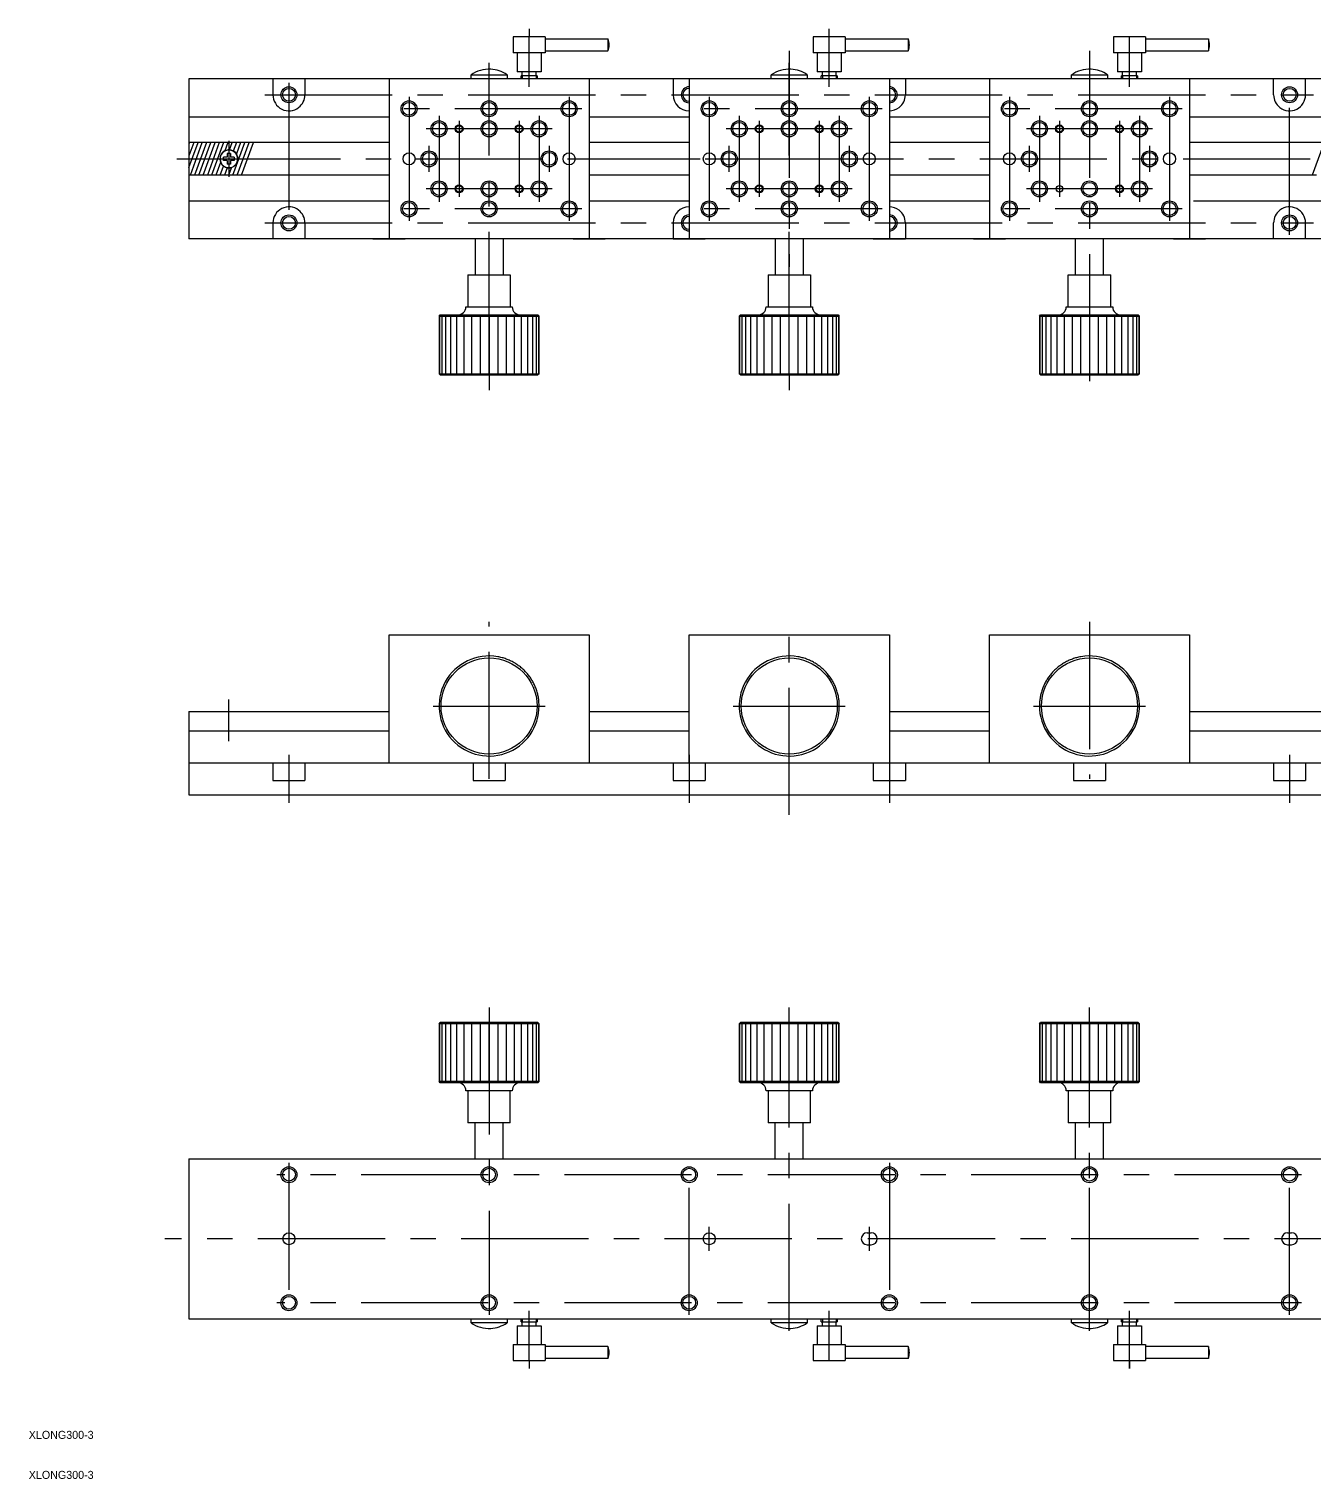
# Model space of a CAD drawing. Extents: x 10 to 512, y 10 to 372.
# Drawn here: x 10.1 to 331.3, y 10 to 372.3 of the extents above; entities that cross this region are included whole.
import ezdxf

# ---------------------------------------------------------------- set-up
doc = ezdxf.new("R2010")
doc.units = 0
doc.linetypes.add('CENTER', pattern=[50.8, 31.75, -6.35, 6.35, -6.35])
doc.layers.get('0').update_dxf_attribs({"linetype": 'CONTINUOUS'})
doc.layers.add('CENTER', color=1, linetype='CENTER')

msp = doc.modelspace()

# ---------------------------------------------------------------- linework, layer by layer
at = {"color": 7, "linetype": 'CONTINUOUS'}
for p, q in [((135, 370.29), (131, 370.29)), ((131, 370.29), (131, 366.29)), ((139, 370.29), (135, 370.29)), ((139, 370.29), (139, 366.29)), ((139, 369.79), (139, 366.79)), ((139, 369.79), (154.71, 369.79)), ((154.71, 369.79), (154.71, 366.79)), ((206, 370.29), (206, 366.29)), ((210, 370.29), (206, 370.29)), ((214, 370.29), (210, 370.29)), ((214, 370.29), (214, 366.29)), ((214, 369.79), (229.71, 369.79)), ((214, 369.79), (214, 366.79)), ((229.71, 369.79), (229.71, 366.79)), ((281, 370.29), (281, 366.29)), ((285, 370.29), (281, 370.29)), ((289, 370.29), (285, 370.29)), ((289, 370.29), (289, 366.29)), ((289, 369.79), (304.71, 369.79)), ((289, 369.79), (289, 366.79)), ((304.71, 369.79), (304.71, 366.79)), ((132, 366.29), (131, 366.29)), ((132, 366.29), (131.54, 366.29)), ((138, 366.29), (132, 366.29)), ((132, 366.29), (132, 361.59)), ((138, 366.29), (138, 361.59)), ((138.46, 366.29), (138, 366.29)), ((139, 366.29), (138.46, 366.29)), ((139, 369.54), (139, 367.04)), ((139, 367.04), (139, 366.29)), ((139, 366.79), (154.71, 366.79)), ((207, 366.29), (206, 366.29)), ((207, 366.29), (206.54, 366.29)), ((207, 366.29), (207, 361.59)), ((213, 366.29), (207, 366.29)), ((213.46, 366.29), (213, 366.29)), ((213, 366.29), (213, 361.59)), ((214, 366.29), (213.46, 366.29)), ((214, 369.54), (214, 367.04)), ((214, 367.04), (214, 366.29)), ((214, 366.79), (229.71, 366.79)), ((282, 366.29), (281, 366.29)), ((282, 366.29), (281.54, 366.29)), ((282, 366.29), (282, 361.59)), ((288, 366.29), (282, 366.29)), ((288.46, 366.29), (288, 366.29)), ((288, 366.29), (288, 361.59)), ((289, 366.29), (288.46, 366.29)), ((289, 369.54), (289, 367.04)), ((289, 367.04), (289, 366.29)), ((289, 366.79), (304.71, 366.79)), ((50, 359.84), (50, 357.84)), ((50, 359.84), (50, 357.84)), ((100, 359.84), (50, 359.84)), ((71, 359.84), (71, 355.84)), ((71, 359.84), (71, 355.84)), ((79, 359.84), (79, 355.84)), ((150, 359.84), (100, 359.84)), ((100, 359.84), (100, 319.84)), ((120.5, 360.85), (129.5, 360.85)), ((120.5, 359.84), (120.5, 360.85)), ((129.5, 360.85), (129.5, 359.84)), ((133.28, 361.59), (132, 361.59)), ((133, 361.59), (132.5, 361.59)), ((133, 359.84), (133, 360.59)), ((133.28, 360.59), (133, 360.59)), ((133.28, 359.84), (133, 359.84)), ((135, 361.59), (133.28, 361.59)), ((133.28, 360.59), (133.28, 361.59)), ((136.73, 360.59), (133.28, 360.59)), ((136.73, 359.84), (133.28, 359.84)), ((136.73, 361.59), (135, 361.59)), ((136.73, 361.59), (135, 361.59)), ((137, 361.59), (136.73, 361.59)), ((137, 361.59), (136.73, 361.59)), ((136.73, 360.59), (136.73, 361.59)), ((137, 360.59), (136.73, 360.59)), ((137, 359.84), (136.73, 359.84)), ((137.5, 361.59), (137, 361.59)), ((137.5, 361.59), (137, 361.59)), ((138, 361.59), (137, 361.59)), ((137, 360.59), (137, 359.84)), ((150, 359.84), (150, 319.84)), ((350, 359.84), (150, 359.84)), ((171, 359.84), (171, 355.84)), ((179, 359.84), (171, 359.84)), ((175, 359.84), (175, 351.84)), ((225, 359.84), (175, 359.84)), ((195.5, 359.84), (195.5, 360.85)), ((195.5, 360.85), (204.5, 360.85)), ((204.5, 360.85), (204.5, 359.84)), ((208.28, 361.59), (207, 361.59)), ((208, 361.59), (207.5, 361.59)), ((208.28, 360.59), (208, 360.59)), ((208, 359.84), (208, 360.59)), ((208.28, 359.84), (208, 359.84)), ((208.28, 360.59), (208.28, 361.59)), ((210, 361.59), (208.28, 361.59)), ((211.73, 360.59), (208.28, 360.59)), ((211.73, 359.84), (208.28, 359.84)), ((211.73, 361.59), (210, 361.59)), ((211.73, 361.59), (210, 361.59)), ((211.73, 360.59), (211.73, 361.59)), ((212, 361.59), (211.73, 361.59)), ((212, 361.59), (211.73, 361.59)), ((212, 360.59), (211.73, 360.59)), ((212, 359.84), (211.73, 359.84)), ((213, 361.59), (212, 361.59)), ((212.5, 361.59), (212, 361.59)), ((212.5, 361.59), (212, 361.59)), ((212, 360.59), (212, 359.84)), ((225, 359.84), (225, 357.84)), ((229, 359.84), (229, 355.84)), ((250, 359.84), (250, 319.84)), ((300, 359.84), (250, 359.84)), ((270.5, 359.84), (270.5, 360.85)), ((270.5, 360.85), (279.5, 360.85)), ((279.5, 360.85), (279.5, 359.84)), ((283.28, 361.59), (282, 361.59)), ((283, 361.59), (282.5, 361.59)), ((283.28, 360.59), (283, 360.59)), ((283, 359.84), (283, 360.59)), ((283.28, 359.84), (283, 359.84)), ((283.28, 360.59), (283.28, 361.59)), ((285, 361.59), (283.28, 361.59)), ((286.73, 360.59), (283.28, 360.59)), ((286.73, 359.84), (283.28, 359.84)), ((286.73, 361.59), (285, 361.59)), ((286.73, 361.59), (285, 361.59)), ((286.73, 360.59), (286.73, 361.59)), ((287, 361.59), (286.73, 361.59)), ((287, 361.59), (286.73, 361.59)), ((287, 360.59), (286.73, 360.59)), ((287, 359.84), (286.73, 359.84)), ((288, 361.59), (287, 361.59)), ((287.5, 361.59), (287, 361.59)), ((287.5, 361.59), (287, 361.59)), ((287, 360.59), (287, 359.84)), ((300, 359.84), (300, 319.84)), ((321, 355.84), (321, 359.84)), ((329, 355.84), (329, 359.84)), ((329, 355.84), (329, 359.84)), ((50, 357.84), (50, 319.84)), ((225, 357.84), (225, 357.44)), ((225, 357.44), (225, 325.84)), ((50, 354.09), (50, 343.94)), ((175, 351.84), (175, 337.34)), ((50, 350.34), (100, 350.34)), ((150, 350.34), (175, 350.34)), ((225, 350.34), (250, 350.34)), ((300, 350.34), (350, 350.34)), ((57.61, 343.94), (50, 343.94)), ((50, 343.5), (50, 340.58)), ((50, 340.58), (50, 337.65)), ((58.67, 343.94), (57.61, 343.94)), ((59.74, 343.94), (58.67, 343.94)), ((59.6, 341.19), (59.6, 340.24)), ((60.4, 341.19), (59.6, 341.19)), ((60.8, 343.94), (59.74, 343.94)), ((60.4, 341.19), (60.4, 340.24)), ((61.86, 343.94), (60.8, 343.94)), ((62.93, 343.94), (61.86, 343.94)), ((63.99, 343.94), (62.93, 343.94)), ((65.06, 343.94), (63.99, 343.94)), ((66.12, 343.94), (65.06, 343.94)), ((100, 343.94), (66.12, 343.94)), ((100, 342.34), (100, 337.34)), ((175, 343.94), (150, 343.94)), ((175, 342.34), (175, 337.34)), ((250, 343.94), (225, 343.94)), ((250, 342.34), (250, 337.34)), ((350, 343.94), (300, 343.94)), ((50, 337.65), (50, 335.84)), ((59.6, 340.24), (58.65, 340.24)), ((58.65, 339.44), (58.65, 340.24)), ((59.6, 339.44), (58.65, 339.44)), ((59.6, 339.44), (59.6, 338.49)), ((60.4, 338.49), (59.6, 338.49)), ((61.35, 340.24), (60.4, 340.24)), ((60.4, 339.44), (60.4, 338.49)), ((61.35, 339.44), (60.4, 339.44)), ((61.35, 340.24), (61.35, 339.44)), ((100, 337.34), (100, 325.59)), ((150, 339.84), (150, 337.34)), ((175, 337.34), (175, 327.84)), ((175, 337.34), (175, 327.84)), ((225, 339.84), (225, 337.34)), ((250, 337.34), (250, 325.59)), ((300, 339.84), (300, 337.34)), ((50, 335.84), (50, 329.34)), ((50.37, 335.74), (50, 335.74)), ((51.43, 335.74), (50.37, 335.74)), ((52.49, 335.74), (51.43, 335.74)), ((53.56, 335.74), (52.49, 335.74)), ((54.62, 335.74), (53.56, 335.74)), ((55.69, 335.74), (54.62, 335.74)), ((56.75, 335.74), (55.69, 335.74)), ((57.82, 335.74), (56.75, 335.74)), ((58.88, 335.74), (57.82, 335.74)), ((59.94, 335.74), (58.88, 335.74)), ((61.01, 335.74), (59.94, 335.74)), ((62.07, 335.74), (61.01, 335.74)), ((63.14, 335.74), (62.07, 335.74)), ((100, 335.74), (63.14, 335.74)), ((175, 335.74), (150, 335.74)), ((250, 335.74), (225, 335.74)), ((330.62, 335.74), (300, 335.74)), ((331.69, 335.74), (330.62, 335.74)), ((150, 329.71), (150, 325.59)), ((225, 329.71), (225, 325.59)), ((300, 329.71), (300, 325.59)), ((50, 329.34), (100, 329.34)), ((150, 329.34), (175, 329.34)), ((175, 327.84), (175, 325.59)), ((175, 327.84), (175, 325.84)), ((225, 329.34), (250, 329.34)), ((300.95, 329.34), (350, 329.34)), ((71, 323.84), (71, 319.84)), ((79, 323.84), (79, 319.84)), ((171, 323.84), (171, 319.84)), ((175, 325.84), (175, 325.59)), ((175, 325.59), (175, 325.44)), ((175, 325.44), (175, 322.24)), ((225, 325.84), (225, 325.44)), ((225, 325.44), (225, 322.24)), ((229, 323.84), (229, 319.84)), ((321, 319.84), (321, 323.84)), ((329, 319.84), (329, 323.84)), ((100, 319.84), (50, 319.84)), ((150, 319.84), (50, 319.84)), ((96, 319.84), (104, 319.84)), ((121.5, 319.84), (100, 319.84)), ((128.5, 319.84), (121.5, 319.84)), ((121.5, 319.84), (121.5, 310.84)), ((150, 319.84), (128.5, 319.84)), ((128.5, 319.84), (128.5, 310.84)), ((146, 319.84), (154, 319.84)), ((350, 319.84), (150, 319.84)), ((171, 319.84), (179, 319.84)), ((175, 322.24), (175, 321.84)), ((175, 321.84), (175, 319.84)), ((196.5, 319.84), (175, 319.84)), ((196.5, 319.84), (196.5, 310.84)), ((203.5, 319.84), (196.5, 319.84)), ((203.5, 319.84), (203.5, 310.84)), ((225, 319.84), (203.5, 319.84)), ((221, 319.84), (229, 319.84)), ((225, 322.24), (225, 321.84)), ((225, 321.84), (225, 319.84)), ((246, 319.84), (254, 319.84)), ((271.5, 319.84), (250, 319.84)), ((271.5, 310.84), (271.5, 319.84)), ((278.5, 319.84), (271.5, 319.84)), ((278.5, 310.84), (278.5, 319.84)), ((300, 319.84), (278.5, 319.84)), ((296, 319.84), (304, 319.84)), ((119.7, 310.84), (119.7, 302.84)), ((119.7, 310.84), (121.5, 310.84)), ((121.5, 310.84), (128.5, 310.84)), ((128.5, 310.84), (130.3, 310.84)), ((130.3, 310.84), (130.3, 302.84)), ((194.7, 310.84), (196.5, 310.84)), ((194.7, 310.84), (194.7, 302.84)), ((196.5, 310.84), (203.5, 310.84)), ((203.5, 310.84), (205.3, 310.84)), ((205.3, 310.84), (205.3, 302.84)), ((269.7, 302.84), (269.7, 310.84)), ((269.7, 310.84), (271.5, 310.84)), ((271.5, 310.84), (278.5, 310.84)), ((278.5, 310.84), (280.3, 310.84)), ((280.3, 302.84), (280.3, 310.84)), ((112.5, 300.54), (112.8, 300.84)), ((112.8, 300.84), (137.2, 300.84)), ((119.2, 302.84), (130.3, 302.84)), ((126.17, 300.84), (137.2, 300.84)), ((130.3, 302.84), (130.8, 302.84)), ((137.2, 300.84), (137.5, 300.54)), ((137.2, 300.84), (137.5, 300.54)), ((187.5, 300.54), (187.8, 300.84)), ((187.8, 300.84), (212.2, 300.84)), ((194.2, 302.84), (205.3, 302.84)), ((201.17, 300.84), (212.2, 300.84)), ((205.3, 302.84), (205.8, 302.84)), ((212.2, 300.84), (212.5, 300.54)), ((212.2, 300.84), (212.5, 300.54)), ((262.5, 300.54), (262.8, 300.84)), ((262.5, 300.54), (262.8, 300.84)), ((262.8, 300.84), (273.83, 300.84)), ((262.8, 300.84), (287.2, 300.84)), ((269.2, 302.84), (269.7, 302.84)), ((269.7, 302.84), (280.8, 302.84)), ((287.2, 300.84), (287.5, 300.54)), ((112.5, 300.54), (112.5, 286.14)), ((112.5, 300.54), (112.69, 300.54)), ((112.69, 300.54), (113.25, 300.54)), ((113.25, 300.54), (113.69, 300.54)), ((113.69, 300.54), (114.17, 300.54)), ((114.17, 300.54), (114.25, 300.54)), ((114.25, 300.54), (115.17, 300.54)), ((115.17, 300.54), (115.42, 300.54)), ((115.42, 300.54), (116.42, 300.54)), ((116.42, 300.54), (116.97, 300.54)), ((116.97, 300.54), (117.97, 300.54)), ((117.97, 300.54), (118.75, 300.54)), ((118.75, 300.54), (119.75, 300.54)), ((119.75, 300.54), (120.72, 300.54)), ((120.72, 300.54), (121.72, 300.54)), ((121.72, 300.54), (122.83, 300.54)), ((122.83, 300.54), (123.83, 300.54)), ((123.83, 300.54), (125, 300.54)), ((125, 300.54), (137.5, 300.54)), ((136.33, 300.54), (136.75, 300.54)), ((136.75, 300.54), (137.31, 300.54)), ((137.31, 300.54), (137.5, 300.54)), ((137.5, 286.14), (137.5, 300.54)), ((137.5, 286.14), (137.5, 300.54)), ((187.5, 300.54), (187.69, 300.54)), ((187.5, 300.54), (187.5, 286.14)), ((187.69, 300.54), (188.25, 300.54)), ((188.25, 300.54), (188.69, 300.54)), ((188.69, 300.54), (189.17, 300.54)), ((189.17, 300.54), (189.25, 300.54)), ((189.25, 300.54), (190.17, 300.54)), ((190.17, 300.54), (190.42, 300.54)), ((190.42, 300.54), (191.42, 300.54)), ((191.42, 300.54), (191.97, 300.54)), ((191.97, 300.54), (192.97, 300.54)), ((192.97, 300.54), (193.75, 300.54)), ((193.75, 300.54), (194.75, 300.54)), ((194.75, 300.54), (195.72, 300.54)), ((195.72, 300.54), (196.72, 300.54)), ((196.72, 300.54), (197.83, 300.54)), ((197.83, 300.54), (198.83, 300.54)), ((198.83, 300.54), (200, 300.54)), ((200, 300.54), (212.5, 300.54)), ((211.33, 300.54), (211.75, 300.54)), ((211.75, 300.54), (212.31, 300.54)), ((212.31, 300.54), (212.5, 300.54)), ((212.5, 286.14), (212.5, 300.54)), ((212.5, 286.14), (212.5, 300.54)), ((262.5, 300.54), (262.5, 286.14)), ((262.5, 300.54), (262.69, 300.54)), ((262.5, 300.54), (262.5, 286.14)), ((262.5, 300.54), (275, 300.54)), ((262.69, 300.54), (263.25, 300.54)), ((263.25, 300.54), (263.67, 300.54)), ((275, 300.54), (276.17, 300.54)), ((276.17, 300.54), (277.17, 300.54)), ((277.17, 300.54), (278.28, 300.54)), ((278.28, 300.54), (279.28, 300.54)), ((279.28, 300.54), (280.25, 300.54)), ((280.25, 300.54), (281.25, 300.54)), ((281.25, 300.54), (282.03, 300.54)), ((282.03, 300.54), (283.03, 300.54)), ((283.03, 300.54), (283.58, 300.54)), ((283.58, 300.54), (284.58, 300.54)), ((284.58, 300.54), (284.83, 300.54)), ((284.83, 300.54), (285.75, 300.54)), ((285.75, 300.54), (285.83, 300.54)), ((285.83, 300.54), (286.31, 300.54)), ((286.31, 300.54), (286.75, 300.54)), ((286.75, 300.54), (287.31, 300.54)), ((287.31, 300.54), (287.5, 300.54)), ((287.5, 286.14), (287.5, 300.54)), ((112.8, 285.84), (112.5, 286.14)), ((112.5, 286.14), (112.69, 286.14)), ((112.69, 286.14), (113.25, 286.14)), ((112.8, 285.84), (137.2, 285.84)), ((113.25, 286.14), (113.69, 286.14)), ((113.69, 286.14), (114.25, 286.14)), ((114.25, 286.14), (115.17, 286.14)), ((115.17, 286.14), (115.42, 286.14)), ((115.42, 286.14), (116.42, 286.14)), ((116.42, 286.14), (116.97, 286.14)), ((116.97, 286.14), (117.97, 286.14)), ((117.97, 286.14), (118.75, 286.14)), ((118.75, 286.14), (119.75, 286.14)), ((119.75, 286.14), (120.72, 286.14)), ((120.72, 286.14), (121.72, 286.14)), ((121.72, 286.14), (122.83, 286.14)), ((122.83, 286.14), (123.83, 286.14)), ((123.83, 286.14), (125, 286.14)), ((125, 286.14), (137.5, 286.14)), ((126.17, 286.14), (137.5, 286.14)), ((137.07, 286.14), (137.31, 286.14)), ((137.5, 286.14), (137.2, 285.84)), ((137.5, 286.14), (137.2, 285.84)), ((137.31, 286.14), (137.5, 286.14)), ((187.5, 286.14), (187.69, 286.14)), ((187.8, 285.84), (187.5, 286.14)), ((187.69, 286.14), (188.25, 286.14)), ((187.8, 285.84), (212.2, 285.84)), ((188.25, 286.14), (188.69, 286.14)), ((188.69, 286.14), (189.25, 286.14)), ((189.25, 286.14), (190.17, 286.14)), ((190.17, 286.14), (190.42, 286.14)), ((190.42, 286.14), (191.42, 286.14)), ((191.42, 286.14), (191.97, 286.14)), ((191.97, 286.14), (192.97, 286.14)), ((192.97, 286.14), (193.75, 286.14)), ((193.75, 286.14), (194.75, 286.14)), ((194.75, 286.14), (195.72, 286.14)), ((195.72, 286.14), (196.72, 286.14)), ((196.72, 286.14), (197.83, 286.14)), ((197.83, 286.14), (198.83, 286.14)), ((198.83, 286.14), (200, 286.14)), ((200, 286.14), (212.5, 286.14)), ((201.17, 286.14), (212.5, 286.14)), ((212.07, 286.14), (212.31, 286.14)), ((212.5, 286.14), (212.2, 285.84)), ((212.5, 286.14), (212.2, 285.84)), ((212.31, 286.14), (212.5, 286.14)), ((262.8, 285.84), (262.5, 286.14)), ((262.5, 286.14), (262.69, 286.14)), ((262.5, 286.14), (275, 286.14)), ((262.8, 285.84), (262.5, 286.14)), ((262.5, 286.14), (273.83, 286.14)), ((262.69, 286.14), (262.93, 286.14)), ((262.8, 285.84), (287.2, 285.84)), ((275, 286.14), (276.17, 286.14)), ((276.17, 286.14), (277.17, 286.14)), ((277.17, 286.14), (278.28, 286.14)), ((278.28, 286.14), (279.28, 286.14)), ((279.28, 286.14), (280.25, 286.14)), ((280.25, 286.14), (281.25, 286.14)), ((281.25, 286.14), (282.03, 286.14)), ((282.03, 286.14), (283.03, 286.14)), ((283.03, 286.14), (283.58, 286.14)), ((283.58, 286.14), (284.58, 286.14)), ((284.58, 286.14), (284.83, 286.14)), ((284.83, 286.14), (285.75, 286.14)), ((285.75, 286.14), (286.31, 286.14)), ((286.31, 286.14), (286.75, 286.14)), ((286.75, 286.14), (287.31, 286.14)), ((287.5, 286.14), (287.2, 285.84)), ((287.31, 286.14), (287.5, 286.14)), ((100, 193.72), (100, 220.92)), ((100, 220.92), (150, 220.92)), ((150, 220.92), (150, 193.72)), ((175, 220.92), (225, 220.92)), ((175, 193.72), (175, 220.92)), ((225, 220.92), (225, 193.72)), ((250, 201.72), (250, 220.92)), ((250, 220.92), (300, 220.92)), ((300, 220.92), (300, 201.72)), ((50, 201.72), (100, 201.72)), ((50, 201.72), (50, 188.92)), ((150, 201.72), (175, 201.72)), ((225, 201.72), (250, 201.72)), ((250, 196.92), (250, 201.72)), ((300, 201.72), (300, 196.92)), ((300, 201.72), (350, 201.72)), ((50, 196.92), (100, 196.92)), ((150, 196.92), (175, 196.92)), ((225, 196.92), (250, 196.92)), ((250, 193.72), (250, 196.92)), ((300, 196.92), (300, 193.72)), ((300, 196.92), (350, 196.92)), ((100, 188.92), (100, 193.72)), ((150, 193.72), (150, 188.92)), ((175, 188.92), (175, 193.72)), ((225, 193.72), (225, 188.92)), ((250, 188.92), (250, 193.72)), ((300, 193.72), (300, 188.92)), ((50, 188.92), (50, 180.92)), ((50, 188.92), (350, 188.92)), ((71, 188.92), (71, 184.52)), ((79, 188.92), (79, 184.52)), ((100, 188.92), (150, 188.92)), ((121, 188.92), (121, 184.52)), ((129, 188.92), (129, 184.52)), ((171, 188.92), (171, 184.52)), ((175, 188.92), (225, 188.92)), ((179, 188.92), (179, 184.52)), ((221, 188.92), (221, 184.52)), ((229, 188.92), (229, 184.52)), ((250, 188.92), (300, 188.92)), ((271, 188.92), (271, 184.52)), ((279, 188.92), (279, 184.52)), ((321, 188.92), (321, 184.52)), ((329, 188.92), (329, 184.52)), ((71, 184.52), (79, 184.52)), ((121, 184.52), (129, 184.52)), ((171, 184.52), (179, 184.52)), ((221, 184.52), (229, 184.52)), ((271, 184.52), (279, 184.52)), ((321, 184.52), (329, 184.52)), ((50, 180.92), (350, 180.92)), ((112.5, 123.7), (112.8, 124)), ((112.69, 123.7), (112.5, 123.7)), ((112.5, 123.7), (112.5, 109.3)), ((113.25, 123.7), (112.69, 123.7)), ((137.2, 124), (112.8, 124)), ((113.69, 123.7), (113.25, 123.7)), ((114.25, 123.7), (113.69, 123.7)), ((115.17, 123.7), (114.25, 123.7)), ((115.42, 123.7), (115.17, 123.7)), ((116.42, 123.7), (115.42, 123.7)), ((116.97, 123.7), (116.42, 123.7)), ((117.97, 123.7), (116.97, 123.7)), ((118.75, 123.7), (117.97, 123.7)), ((119.75, 123.7), (118.75, 123.7)), ((120.72, 123.7), (119.75, 123.7)), ((121.72, 123.7), (120.72, 123.7)), ((122.83, 123.7), (121.72, 123.7)), ((123.83, 123.7), (122.83, 123.7)), ((125, 123.7), (123.83, 123.7)), ((137.5, 123.7), (125, 123.7)), ((137.5, 123.7), (126.17, 123.7)), ((137.31, 123.7), (137.07, 123.7)), ((137.2, 124), (137.5, 123.7)), ((137.2, 124), (137.5, 123.7)), ((137.5, 123.7), (137.31, 123.7)), ((137.5, 109.3), (137.5, 123.7)), ((137.5, 109.3), (137.5, 123.7)), ((187.5, 123.7), (187.8, 124)), ((187.5, 123.7), (187.5, 109.3)), ((187.69, 123.7), (187.5, 123.7)), ((188.25, 123.7), (187.69, 123.7)), ((212.2, 124), (187.8, 124)), ((188.69, 123.7), (188.25, 123.7)), ((189.25, 123.7), (188.69, 123.7)), ((190.17, 123.7), (189.25, 123.7)), ((190.42, 123.7), (190.17, 123.7)), ((191.42, 123.7), (190.42, 123.7)), ((191.97, 123.7), (191.42, 123.7)), ((192.97, 123.7), (191.97, 123.7)), ((193.75, 123.7), (192.97, 123.7)), ((194.75, 123.7), (193.75, 123.7)), ((195.72, 123.7), (194.75, 123.7)), ((196.72, 123.7), (195.72, 123.7)), ((197.83, 123.7), (196.72, 123.7)), ((198.83, 123.7), (197.83, 123.7)), ((200, 123.7), (198.83, 123.7)), ((212.5, 123.7), (200, 123.7)), ((212.5, 123.7), (201.17, 123.7)), ((212.31, 123.7), (212.07, 123.7)), ((212.2, 124), (212.5, 123.7)), ((212.2, 124), (212.5, 123.7)), ((212.5, 123.7), (212.31, 123.7)), ((212.5, 109.3), (212.5, 123.7)), ((212.5, 109.3), (212.5, 123.7)), ((262.5, 123.7), (262.8, 124)), ((262.5, 123.7), (262.5, 109.3)), ((262.69, 123.7), (262.5, 123.7)), ((263.25, 123.7), (262.69, 123.7)), ((287.2, 124), (262.8, 124)), ((263.69, 123.7), (263.25, 123.7)), ((264.25, 123.7), (263.69, 123.7)), ((265.17, 123.7), (264.25, 123.7)), ((265.42, 123.7), (265.17, 123.7)), ((266.42, 123.7), (265.42, 123.7)), ((266.97, 123.7), (266.42, 123.7)), ((267.97, 123.7), (266.97, 123.7)), ((268.75, 123.7), (267.97, 123.7)), ((269.75, 123.7), (268.75, 123.7)), ((270.72, 123.7), (269.75, 123.7)), ((271.72, 123.7), (270.72, 123.7)), ((272.83, 123.7), (271.72, 123.7)), ((273.83, 123.7), (272.83, 123.7)), ((275, 123.7), (273.83, 123.7)), ((287.5, 123.7), (275, 123.7)), ((287.5, 123.7), (276.17, 123.7)), ((287.31, 123.7), (287.07, 123.7)), ((287.2, 124), (287.5, 123.7)), ((287.2, 124), (287.5, 123.7)), ((287.5, 123.7), (287.31, 123.7)), ((287.5, 109.3), (287.5, 123.7)), ((287.5, 109.3), (287.5, 123.7)), ((112.69, 109.3), (112.5, 109.3)), ((112.8, 109), (112.5, 109.3)), ((113.25, 109.3), (112.69, 109.3)), ((137.2, 109), (112.8, 109)), ((113.69, 109.3), (113.25, 109.3)), ((114.17, 109.3), (113.69, 109.3)), ((114.25, 109.3), (114.17, 109.3)), ((115.17, 109.3), (114.25, 109.3)), ((115.42, 109.3), (115.17, 109.3)), ((116.42, 109.3), (115.42, 109.3)), ((116.97, 109.3), (116.42, 109.3)), ((117.97, 109.3), (116.97, 109.3)), ((118.75, 109.3), (117.97, 109.3)), ((119.75, 109.3), (118.75, 109.3)), ((120.72, 109.3), (119.75, 109.3)), ((121.72, 109.3), (120.72, 109.3)), ((122.83, 109.3), (121.72, 109.3)), ((123.83, 109.3), (122.83, 109.3)), ((125, 109.3), (123.83, 109.3)), ((137.5, 109.3), (125, 109.3)), ((137.2, 109), (126.17, 109)), ((136.75, 109.3), (136.33, 109.3)), ((137.31, 109.3), (136.75, 109.3)), ((137.5, 109.3), (137.2, 109)), ((137.5, 109.3), (137.2, 109)), ((137.5, 109.3), (137.31, 109.3)), ((187.8, 109), (187.5, 109.3)), ((187.69, 109.3), (187.5, 109.3)), ((188.25, 109.3), (187.69, 109.3)), ((212.2, 109), (187.8, 109)), ((188.69, 109.3), (188.25, 109.3)), ((189.17, 109.3), (188.69, 109.3)), ((189.25, 109.3), (189.17, 109.3)), ((190.17, 109.3), (189.25, 109.3)), ((190.42, 109.3), (190.17, 109.3)), ((191.42, 109.3), (190.42, 109.3)), ((191.97, 109.3), (191.42, 109.3)), ((192.97, 109.3), (191.97, 109.3)), ((193.75, 109.3), (192.97, 109.3)), ((194.75, 109.3), (193.75, 109.3)), ((195.72, 109.3), (194.75, 109.3)), ((196.72, 109.3), (195.72, 109.3)), ((197.83, 109.3), (196.72, 109.3)), ((198.83, 109.3), (197.83, 109.3)), ((200, 109.3), (198.83, 109.3)), ((212.5, 109.3), (200, 109.3)), ((212.2, 109), (201.17, 109)), ((211.75, 109.3), (211.33, 109.3)), ((212.31, 109.3), (211.75, 109.3)), ((212.5, 109.3), (212.2, 109)), ((212.5, 109.3), (212.2, 109)), ((212.5, 109.3), (212.31, 109.3)), ((262.8, 109), (262.5, 109.3)), ((262.69, 109.3), (262.5, 109.3)), ((263.25, 109.3), (262.69, 109.3)), ((287.2, 109), (262.8, 109)), ((263.69, 109.3), (263.25, 109.3)), ((264.17, 109.3), (263.69, 109.3)), ((264.25, 109.3), (264.17, 109.3)), ((265.17, 109.3), (264.25, 109.3)), ((265.42, 109.3), (265.17, 109.3)), ((266.42, 109.3), (265.42, 109.3)), ((266.97, 109.3), (266.42, 109.3)), ((267.97, 109.3), (266.97, 109.3)), ((268.75, 109.3), (267.97, 109.3)), ((269.75, 109.3), (268.75, 109.3)), ((270.72, 109.3), (269.75, 109.3)), ((271.72, 109.3), (270.72, 109.3)), ((272.83, 109.3), (271.72, 109.3)), ((273.83, 109.3), (272.83, 109.3)), ((275, 109.3), (273.83, 109.3)), ((287.5, 109.3), (275, 109.3)), ((287.2, 109), (276.17, 109)), ((286.75, 109.3), (286.33, 109.3)), ((287.31, 109.3), (286.75, 109.3)), ((287.5, 109.3), (287.2, 109)), ((287.5, 109.3), (287.2, 109)), ((287.5, 109.3), (287.31, 109.3)), ((130.8, 107), (119.2, 107)), ((119.7, 107), (119.7, 99)), ((130.3, 99), (130.3, 107)), ((205.8, 107), (194.2, 107)), ((194.7, 107), (194.7, 99)), ((205.3, 99), (205.3, 107)), ((280.8, 107), (269.2, 107)), ((269.7, 107), (269.7, 99)), ((280.3, 99), (280.3, 107)), ((121.5, 99), (119.7, 99)), ((121.5, 90), (121.5, 99)), ((128.5, 99), (121.5, 99)), ((130.3, 99), (128.5, 99)), ((128.5, 90), (128.5, 99)), ((196.5, 99), (194.7, 99)), ((203.5, 99), (196.5, 99)), ((196.5, 90), (196.5, 99)), ((203.5, 90), (203.5, 99)), ((205.3, 99), (203.5, 99)), ((271.5, 99), (269.7, 99)), ((278.5, 99), (271.5, 99)), ((271.5, 90), (271.5, 99)), ((278.5, 90), (278.5, 99)), ((280.3, 99), (278.5, 99)), ((50, 90), (50, 50)), ((50, 90), (300, 90)), ((203.5, 90), (350, 90)), ((219.5, 71.5), (220.5, 71.5)), ((324.5, 71.5), (325.5, 71.5)), ((219.5, 68.5), (220.5, 68.5)), ((324.5, 68.5), (325.5, 68.5)), ((50, 55.75), (50, 50)), ((50, 50), (300, 50)), ((50, 50), (350, 50)), ((120.5, 48.99), (120.5, 50)), ((129.5, 48.99), (120.5, 48.99)), ((129.5, 50), (129.5, 48.99)), ((132, 48.25), (132, 43.55)), ((132, 48.25), (133.28, 48.25)), ((132.5, 48.25), (133, 48.25)), ((133, 49.25), (133, 50)), ((133, 50), (133.28, 50)), ((133, 49.25), (133.28, 49.25)), ((133.28, 50), (136.73, 50)), ((133.28, 49.25), (136.73, 49.25)), ((133.28, 48.25), (133.28, 49.25)), ((133.28, 48.25), (135, 48.25)), ((135, 48.25), (136.73, 48.25)), ((135, 48.25), (136.73, 48.25)), ((136.73, 50), (137, 50)), ((136.73, 49.25), (137, 49.25)), ((136.73, 48.25), (136.73, 49.25)), ((136.73, 48.25), (137, 48.25)), ((136.73, 48.25), (137, 48.25)), ((137, 50), (137, 49.25)), ((137, 48.25), (137.5, 48.25)), ((137, 48.25), (137.5, 48.25)), ((137, 48.25), (138, 48.25)), ((138, 48.25), (138, 43.55)), ((195.5, 48.99), (195.5, 50)), ((204.5, 48.99), (195.5, 48.99)), ((204.5, 50), (204.5, 48.99)), ((207, 48.25), (208.28, 48.25)), ((207, 48.25), (207, 43.55)), ((207.5, 48.25), (208, 48.25)), ((208, 50), (208.28, 50)), ((208, 49.25), (208, 50)), ((208, 49.25), (208.28, 49.25)), ((208.28, 50), (211.73, 50)), ((208.28, 48.25), (208.28, 49.25)), ((208.28, 49.25), (211.73, 49.25)), ((208.28, 48.25), (210, 48.25)), ((210, 48.25), (211.73, 48.25)), ((210, 48.25), (211.73, 48.25)), ((211.73, 50), (212, 50)), ((211.73, 48.25), (211.73, 49.25)), ((211.73, 49.25), (212, 49.25)), ((211.73, 48.25), (212, 48.25)), ((211.73, 48.25), (212, 48.25)), ((212, 50), (212, 49.25)), ((212, 48.25), (213, 48.25)), ((212, 48.25), (212.5, 48.25)), ((212, 48.25), (212.5, 48.25)), ((213, 48.25), (213, 43.55)), ((270.5, 48.99), (270.5, 50)), ((279.5, 48.99), (270.5, 48.99)), ((279.5, 50), (279.5, 48.99)), ((282, 48.25), (282, 43.55)), ((282, 48.25), (283.28, 48.25)), ((282.5, 48.25), (283, 48.25)), ((283, 49.25), (283, 50)), ((283, 50), (283.28, 50)), ((283, 49.25), (283.28, 49.25)), ((283.28, 50), (286.73, 50)), ((283.28, 49.25), (286.73, 49.25)), ((283.28, 48.25), (283.28, 49.25)), ((283.28, 48.25), (285, 48.25)), ((285, 48.25), (286.73, 48.25)), ((285, 48.25), (286.73, 48.25)), ((286.73, 50), (287, 50)), ((286.73, 49.25), (287, 49.25)), ((286.73, 48.25), (286.73, 49.25)), ((286.73, 48.25), (287, 48.25)), ((286.73, 48.25), (287, 48.25)), ((287, 50), (287, 49.25)), ((287, 48.25), (287.5, 48.25)), ((287, 48.25), (287.5, 48.25)), ((287, 48.25), (288, 48.25)), ((288, 48.25), (288, 43.55)), ((131, 43.55), (131, 39.55)), ((131, 43.55), (132, 43.55)), ((131.54, 43.55), (132, 43.55)), ((132, 43.55), (138, 43.55)), ((138, 43.55), (138.46, 43.55)), ((138.46, 43.55), (139, 43.55)), ((139, 43.55), (139, 42.8)), ((139, 43.55), (139, 39.55)), ((206, 43.55), (207, 43.55)), ((206, 43.55), (206, 39.55)), ((206.54, 43.55), (207, 43.55)), ((207, 43.55), (213, 43.55)), ((213, 43.55), (213.46, 43.55)), ((213.46, 43.55), (214, 43.55)), ((214, 43.55), (214, 39.55)), ((214, 43.55), (214, 42.8)), ((281, 43.55), (281, 39.55)), ((281, 43.55), (282, 43.55)), ((281.54, 43.55), (282, 43.55)), ((282, 43.55), (288, 43.55)), ((288, 43.55), (288.46, 43.55)), ((288.46, 43.55), (289, 43.55)), ((289, 43.55), (289, 42.8)), ((289, 43.55), (289, 39.55)), ((139, 43.05), (139, 40.05)), ((154.71, 43.05), (139, 43.05)), ((139, 42.8), (139, 40.3)), ((154.71, 40.05), (139, 40.05)), ((154.71, 43.05), (154.71, 40.05)), ((229.71, 43.05), (214, 43.05)), ((214, 43.05), (214, 40.05)), ((214, 42.8), (214, 40.3)), ((229.71, 40.05), (214, 40.05)), ((229.71, 43.05), (229.71, 40.05)), ((289, 43.05), (289, 40.05)), ((304.71, 43.05), (289, 43.05)), ((289, 42.8), (289, 40.3)), ((304.71, 40.05), (289, 40.05)), ((304.71, 43.05), (304.71, 40.05)), ((131, 39.55), (135, 39.55)), ((135, 39.55), (139, 39.55)), ((206, 39.55), (210, 39.55)), ((210, 39.55), (214, 39.55)), ((281, 39.55), (285, 39.55)), ((285, 39.55), (289, 39.55))]:
    msp.add_line(p, q, dxfattribs=at)
at = {"color": 3, "linetype": 'CONTINUOUS'}
for p, q in [((133.28, 360.59), (133.28, 359.84)), ((136.73, 360.59), (136.73, 359.84)), ((208.28, 360.59), (208.28, 359.84)), ((211.73, 360.59), (211.73, 359.84)), ((283.28, 360.59), (283.28, 359.84)), ((286.73, 360.59), (286.73, 359.84)), ((50, 337.65), (52.29, 343.94)), ((51.22, 343.94), (50, 340.58)), ((50.16, 343.94), (50, 343.5)), ((50, 343.94), (50, 343.84)), ((50, 343.84), (50, 343.5)), ((50.37, 335.74), (53.35, 343.94)), ((52.49, 335.74), (55.48, 343.94)), ((54.41, 343.94), (52.92, 339.84)), ((53.56, 335.74), (56.54, 343.94)), ((57.61, 343.94), (54.62, 335.74)), ((58.67, 343.94), (55.69, 335.74)), ((59.74, 343.94), (58.97, 341.84)), ((60.13, 342.08), (60.8, 343.94)), ((61.01, 335.74), (63.99, 343.94)), ((61.86, 343.94), (61.09, 341.8)), ((62.93, 343.94), (61.88, 341.07)), ((62.07, 335.74), (65.06, 343.94)), ((63.14, 335.74), (66.12, 343.94)), ((333.61, 343.94), (330.62, 335.74)), ((52.92, 339.84), (51.43, 335.74)), ((57.93, 338.96), (56.75, 335.74)), ((57.82, 335.74), (58.65, 338.03)), ((59.57, 337.63), (58.88, 335.74)), ((60.65, 337.68), (59.94, 335.74)), ((112.69, 286.14), (112.69, 300.54)), ((113.25, 286.14), (113.25, 300.54)), ((114.17, 286.14), (114.17, 300.54)), ((115.42, 286.14), (115.42, 300.54)), ((116.97, 286.14), (116.97, 300.54)), ((118.75, 286.14), (118.75, 300.54)), ((120.72, 286.14), (120.72, 300.54)), ((122.83, 286.14), (122.83, 300.54)), ((125, 286.14), (125, 300.54)), ((127.17, 300.54), (127.17, 286.14)), ((129.28, 300.54), (129.28, 286.14)), ((131.25, 300.54), (131.25, 286.14)), ((133.03, 300.54), (133.03, 286.14)), ((134.58, 300.54), (134.58, 286.14)), ((135.83, 300.54), (135.83, 286.14)), ((136.75, 300.54), (136.75, 286.14)), ((137.31, 300.54), (137.31, 286.14)), ((187.69, 286.14), (187.69, 300.54)), ((188.25, 286.14), (188.25, 300.54)), ((189.17, 286.14), (189.17, 300.54)), ((190.42, 286.14), (190.42, 300.54)), ((191.97, 286.14), (191.97, 300.54)), ((193.75, 286.14), (193.75, 300.54)), ((195.72, 286.14), (195.72, 300.54)), ((197.83, 286.14), (197.83, 300.54)), ((200, 286.14), (200, 300.54)), ((202.17, 300.54), (202.17, 286.14)), ((204.28, 300.54), (204.28, 286.14)), ((206.25, 300.54), (206.25, 286.14)), ((208.03, 300.54), (208.03, 286.14)), ((209.58, 300.54), (209.58, 286.14)), ((210.83, 300.54), (210.83, 286.14)), ((211.75, 300.54), (211.75, 286.14)), ((212.31, 300.54), (212.31, 286.14)), ((262.69, 286.14), (262.69, 300.54)), ((263.25, 286.14), (263.25, 300.54)), ((264.17, 286.14), (264.17, 300.54)), ((265.42, 286.14), (265.42, 300.54)), ((266.97, 286.14), (266.97, 300.54)), ((268.75, 286.14), (268.75, 300.54)), ((270.72, 286.14), (270.72, 300.54)), ((272.83, 286.14), (272.83, 300.54)), ((275, 300.54), (275, 286.14)), ((277.17, 300.54), (277.17, 286.14)), ((279.28, 300.54), (279.28, 286.14)), ((281.25, 300.54), (281.25, 286.14)), ((283.03, 300.54), (283.03, 286.14)), ((284.58, 300.54), (284.58, 286.14)), ((285.83, 300.54), (285.83, 286.14)), ((286.75, 300.54), (286.75, 286.14)), ((287.31, 300.54), (287.31, 286.14)), ((112.69, 109.3), (112.69, 123.7)), ((113.25, 109.3), (113.25, 123.7)), ((114.17, 109.3), (114.17, 123.7)), ((115.42, 109.3), (115.42, 123.7)), ((116.97, 109.3), (116.97, 123.7)), ((118.75, 109.3), (118.75, 123.7)), ((120.72, 109.3), (120.72, 123.7)), ((122.83, 109.3), (122.83, 123.7)), ((125, 109.3), (125, 123.7)), ((127.17, 123.7), (127.17, 109.3)), ((129.28, 123.7), (129.28, 109.3)), ((131.25, 123.7), (131.25, 109.3)), ((133.03, 123.7), (133.03, 109.3)), ((134.58, 123.7), (134.58, 109.3)), ((135.83, 123.7), (135.83, 109.3)), ((136.75, 123.7), (136.75, 109.3)), ((137.31, 123.7), (137.31, 109.3)), ((187.69, 109.3), (187.69, 123.7)), ((188.25, 109.3), (188.25, 123.7)), ((189.17, 109.3), (189.17, 123.7)), ((190.42, 109.3), (190.42, 123.7)), ((191.97, 109.3), (191.97, 123.7)), ((193.75, 109.3), (193.75, 123.7)), ((195.72, 109.3), (195.72, 123.7)), ((197.83, 109.3), (197.83, 123.7)), ((200, 109.3), (200, 123.7)), ((202.17, 123.7), (202.17, 109.3)), ((204.28, 123.7), (204.28, 109.3)), ((206.25, 123.7), (206.25, 109.3)), ((208.03, 123.7), (208.03, 109.3)), ((209.58, 123.7), (209.58, 109.3)), ((210.83, 123.7), (210.83, 109.3)), ((211.75, 123.7), (211.75, 109.3)), ((212.31, 123.7), (212.31, 109.3)), ((262.69, 109.3), (262.69, 123.7)), ((263.25, 109.3), (263.25, 123.7)), ((264.17, 109.3), (264.17, 123.7)), ((265.42, 109.3), (265.42, 123.7)), ((266.97, 109.3), (266.97, 123.7)), ((268.75, 109.3), (268.75, 123.7)), ((270.72, 109.3), (270.72, 123.7)), ((272.83, 109.3), (272.83, 123.7)), ((275, 123.7), (275, 109.3)), ((277.17, 123.7), (277.17, 109.3)), ((279.28, 123.7), (279.28, 109.3)), ((281.25, 123.7), (281.25, 109.3)), ((283.03, 123.7), (283.03, 109.3)), ((284.58, 123.7), (284.58, 109.3)), ((285.83, 123.7), (285.83, 109.3)), ((286.75, 123.7), (286.75, 109.3)), ((287.31, 123.7), (287.31, 109.3)), ((133.28, 50), (133.28, 49.25)), ((136.73, 50), (136.73, 49.25)), ((208.28, 50), (208.28, 49.25)), ((211.73, 50), (211.73, 49.25)), ((283.28, 50), (283.28, 49.25)), ((286.73, 50), (286.73, 49.25))]:
    msp.add_line(p, q, dxfattribs=at)
for centre, radius in [((75, 355.84), 2), ((325, 355.84), 2), ((105, 352.34), 2), ((125, 352.34), 2), ((145, 352.34), 2), ((180, 352.34), 2), ((200, 352.34), 2), ((220, 352.34), 2), ((255, 352.34), 2), ((275, 352.34), 2), ((295, 352.34), 2), ((112.5, 347.34), 2), ((117.5, 347.34), 1), ((125, 347.34), 2), ((132.5, 347.34), 1), ((137.5, 347.34), 2), ((187.5, 347.34), 2), ((192.5, 347.34), 1), ((200, 347.34), 2), ((207.5, 347.34), 1), ((212.5, 347.34), 2), ((262.5, 347.34), 2), ((267.5, 347.34), 1), ((275, 347.34), 2), ((282.5, 347.34), 1), ((287.5, 347.34), 2), ((110, 339.84), 2), ((140, 339.84), 2), ((185, 339.84), 2), ((215, 339.84), 2), ((260, 339.84), 2), ((290, 339.84), 2), ((112.5, 332.34), 2), ((117.5, 332.34), 1), ((125, 332.34), 2), ((132.5, 332.34), 1), ((137.5, 332.34), 2), ((187.5, 332.34), 2), ((192.5, 332.34), 1), ((200, 332.34), 2), ((207.5, 332.34), 1), ((212.5, 332.34), 2), ((262.5, 332.34), 2), ((275, 332.34), 2), ((282.5, 332.34), 1), ((287.5, 332.34), 2), ((105, 327.34), 2), ((125, 327.34), 2), ((145, 327.34), 2), ((180, 327.34), 2), ((200, 327.34), 2), ((220, 327.34), 2), ((255, 327.34), 2), ((275, 327.34), 2), ((295, 327.34), 2), ((75, 323.84), 2), ((325, 323.84), 2), ((75, 86), 2), ((125, 86), 2), ((175, 86), 2), ((225, 86), 2), ((275, 86), 2), ((325, 86), 2), ((75, 54), 2), ((125, 54), 2), ((175, 54), 2), ((225, 54), 2), ((275, 54), 2), ((325, 54), 2)]:
    msp.add_circle(centre, radius, dxfattribs=at)
at = {"color": 7, "linetype": 'CONTINUOUS'}
for centre, radius in [((75, 355.84), 1.6), ((325, 355.84), 1.6), ((105, 352.34), 1.62), ((125, 352.34), 1.62), ((145, 352.34), 1.62), ((180, 352.34), 1.62), ((200, 352.34), 1.62), ((220, 352.34), 1.62), ((255, 352.34), 1.62), ((275, 352.34), 1.62), ((295, 352.34), 1.62), ((112.5, 347.34), 1.62), ((117.5, 347.34), 0.8), ((125, 347.34), 1.62), ((132.5, 347.34), 0.8), ((137.5, 347.34), 1.62), ((187.5, 347.34), 1.62), ((192.5, 347.34), 0.8), ((200, 347.34), 1.62), ((207.5, 347.34), 0.8), ((212.5, 347.34), 1.62), ((262.5, 347.34), 1.62), ((267.5, 347.34), 0.8), ((275, 347.34), 1.62), ((282.5, 347.34), 0.8), ((287.5, 347.34), 1.62), ((105, 339.84), 1.5), ((110, 339.84), 1.62), ((140, 339.84), 1.62), ((145, 339.84), 1.5), ((180, 339.84), 1.5), ((185, 339.84), 1.62), ((215, 339.84), 1.62), ((220, 339.84), 1.5), ((255, 339.84), 1.5), ((260, 339.84), 1.62), ((290, 339.84), 1.62), ((295, 339.84), 1.5), ((112.5, 332.34), 1.62), ((125, 332.34), 1.62), ((137.5, 332.34), 1.62), ((187.5, 332.34), 1.62), ((200, 332.34), 1.62), ((212.5, 332.34), 1.62), ((262.5, 332.34), 1.62), ((275, 332.34), 1.62), ((287.5, 332.34), 1.62), ((117.5, 332.34), 0.8), ((132.5, 332.34), 0.8), ((192.5, 332.34), 0.8), ((207.5, 332.34), 0.8), ((267.5, 332.34), 0.8), ((282.5, 332.34), 0.8), ((105, 327.34), 1.62), ((125, 327.34), 1.62), ((145, 327.34), 1.62), ((180, 327.34), 1.62), ((200, 327.34), 1.62), ((220, 327.34), 1.62), ((255, 327.34), 1.62), ((275, 327.34), 1.62), ((295, 327.34), 1.62), ((75, 323.84), 1.6), ((325, 323.84), 1.6), ((125, 203.12), 12), ((200, 203.12), 12), ((275, 203.12), 12), ((75, 86), 1.6), ((125, 86), 1.6), ((175, 86), 1.6), ((225, 86), 1.6), ((275, 86), 1.6), ((325, 86), 1.6), ((75, 70), 1.5), ((180, 70), 1.5), ((75, 54), 1.6), ((125, 54), 1.6), ((175, 54), 1.6), ((225, 54), 1.6), ((275, 54), 1.6), ((325, 54), 1.6)]:
    msp.add_circle(centre, radius, dxfattribs=at)
for centre, radius, start, end in [((151, 368.29), 4, 337.9757, 22.0243), ((226, 368.29), 4, 337.9757, 22.0243), ((301, 368.29), 4, 337.9757, 22.0243), ((125, 354.24), 8, 87.134, 124.2289), ((125, 354.24), 8, 55.7711, 87.134), ((200, 354.24), 8, 87.134, 124.2289), ((200, 354.24), 8, 55.7711, 87.134), ((275, 354.24), 8, 87.134, 124.2289), ((275, 354.24), 8, 55.7711, 87.134), ((75, 355.84), 4, 180, 307.3504), ((75, 355.84), 4, 307.3504, 0), ((175, 355.84), 4, 180, 270), ((175, 355.84), 1.6, 90, 180), ((175, 355.84), 1.6, 180, 270), ((225, 355.84), 1.6, 270, 90), ((225, 355.84), 4, 307.3504, 0), ((325, 355.84), 4, 180, 232.6496), ((325, 355.84), 4, 232.6496, 0), ((225, 355.84), 4, 270, 307.3504), ((60, 339.84), 2.25, 117.1954, 202.8046), ((60, 339.84), 2.2, 0, 201.3794), ((60, 339.84), 2.25, 86.8119, 117.1954), ((60, 339.84), 2.25, 0, 86.8119), ((60, 339.84), 2.25, 202.8046, 233.1881), ((60, 339.84), 2.2, 201.3794, 0), ((60, 339.84), 2.25, 233.1881, 258.9292), ((60, 339.84), 2.25, 258.9292, 286.8454), ((60, 339.84), 2.25, 286.8454, 0), ((75, 323.84), 4, 52.6496, 180), ((75, 323.84), 4, 0, 52.6496), ((175, 323.84), 4, 90, 180), ((225, 323.84), 4, 52.6496, 90), ((225, 323.84), 4, 0, 52.6496), ((325, 323.84), 4, 127.3504, 180), ((325, 323.84), 4, 0, 127.3504), ((175, 323.84), 1.6, 90, 180), ((175, 323.84), 1.6, 180, 270), ((225, 323.84), 1.6, 270, 90), ((117.2, 302.84), 2, 270, 0), ((132.8, 302.84), 2, 180, 270), ((192.2, 302.84), 2, 270, 0), ((207.8, 302.84), 2, 180, 270), ((267.2, 302.84), 2, 270, 0), ((282.8, 302.84), 2, 180, 270), ((125, 203.12), 12.5, 80, 5), ((125, 203.12), 12.5, 75, 80), ((125, 203.12), 12.5, 70, 75), ((125, 203.12), 12.5, 65, 70), ((125, 203.12), 12.5, 60, 65), ((125, 203.12), 12.5, 55, 60), ((200, 203.12), 12.5, 80, 5), ((200, 203.12), 12.5, 75, 80), ((200, 203.12), 12.5, 70, 75), ((200, 203.12), 12.5, 65, 70), ((200, 203.12), 12.5, 60, 65), ((200, 203.12), 12.5, 55, 60), ((275, 203.12), 12.5, 175, 100), ((275, 203.12), 12.5, 120, 125), ((275, 203.12), 12.5, 115, 120), ((275, 203.12), 12.5, 110, 115), ((275, 203.12), 12.5, 105, 110), ((275, 203.12), 12.5, 100, 105), ((125, 203.12), 12.5, 50, 55), ((125, 203.12), 12.5, 45, 50), ((125, 203.12), 12.5, 40, 45), ((125, 203.12), 12.5, 35, 40), ((125, 203.12), 12.5, 30, 35), ((200, 203.12), 12.5, 50, 55), ((200, 203.12), 12.5, 45, 50), ((200, 203.12), 12.5, 40, 45), ((200, 203.12), 12.5, 35, 40), ((200, 203.12), 12.5, 30, 35), ((275, 203.12), 12.5, 145, 150), ((275, 203.12), 12.5, 140, 145), ((275, 203.12), 12.5, 135, 140), ((275, 203.12), 12.5, 130, 135), ((275, 203.12), 12.5, 125, 130), ((125, 203.12), 12.5, 25, 30), ((125, 203.12), 12.5, 20, 25), ((125, 203.12), 12.5, 15, 20), ((200, 203.12), 12.5, 25, 30), ((200, 203.12), 12.5, 20, 25), ((200, 203.12), 12.5, 15, 20), ((275, 203.12), 12.5, 160, 165), ((275, 203.12), 12.5, 155, 160), ((275, 203.12), 12.5, 150, 155), ((125, 203.12), 12.5, 10, 15), ((125, 203.12), 12.5, 5, 10), ((200, 203.12), 12.5, 10, 15), ((200, 203.12), 12.5, 5, 10), ((275, 203.12), 12.5, 170, 175), ((275, 203.12), 12.5, 165, 170), ((117.2, 107), 2, 0, 90), ((132.8, 107), 2, 90, 180), ((192.2, 107), 2, 0, 90), ((207.8, 107), 2, 90, 180), ((267.2, 107), 2, 0, 90), ((282.8, 107), 2, 90, 180), ((219.5, 70), 1.5, 90, 180), ((219.5, 70), 1.5, 180, 270), ((220.5, 70), 1.5, 0, 90), ((220.5, 70), 1.5, 270, 0), ((324.5, 70), 1.5, 90, 180), ((324.5, 70), 1.5, 180, 270), ((325.5, 70), 1.5, 0, 90), ((325.5, 70), 1.5, 270, 0), ((125, 55.6), 8, 235.7711, 272.866), ((125, 55.6), 8, 272.866, 304.2289), ((200, 55.6), 8, 235.7711, 272.866), ((200, 55.6), 8, 272.866, 304.2289), ((275, 55.6), 8, 235.7711, 272.866), ((275, 55.6), 8, 272.866, 304.2289), ((151, 41.55), 4, 337.9757, 22.0243), ((226, 41.55), 4, 337.9757, 22.0243), ((301, 41.55), 4, 337.9757, 22.0243)]:
    msp.add_arc(centre, radius, start, end, dxfattribs=at)
at = {"color": 3, "linetype": 'CONTINUOUS'}
for centre, start, end in [((175, 355.84), 90, 180), ((175, 355.84), 180, 270), ((225, 355.84), 270, 90), ((175, 323.84), 90, 180), ((175, 323.84), 180, 270), ((225, 323.84), 270, 90)]:
    msp.add_arc(centre, 2, start, end, dxfattribs=at)
at = {"layer": 'CENTER', "color": 1, "linetype": 'CENTER'}
for p, q in [((135, 372.29), (135, 370.29)), ((135, 357.84), (135, 370.29)), ((210, 370.29), (210, 372.29)), ((210, 357.84), (210, 370.29)), ((285, 357.84), (285, 370.29)), ((200, 366.84), (200, 312.84)), ((275, 366.84), (275, 282.01)), ((125, 289.84), (125, 363.84)), ((200, 289.84), (200, 363.84)), ((75, 358.84), (75, 320.84)), ((325, 320.84), (325, 358.84)), ((69, 355.84), (331, 355.84)), ((105, 355.34), (105, 324.34)), ((145, 355.34), (145, 324.34)), ((180, 355.34), (180, 324.34)), ((220, 355.34), (220, 324.34)), ((255, 355.34), (255, 324.34)), ((295, 355.34), (295, 324.34)), ((148.19, 352.34), (102, 352.34)), ((223.19, 352.34), (177, 352.34)), ((298.19, 352.34), (252, 352.34)), ((112.5, 350.59), (112.5, 329.09)), ((117.5, 349.34), (117.5, 330.34)), ((132.5, 349.34), (132.5, 330.34)), ((137.5, 350.59), (137.5, 329.09)), ((187.5, 350.59), (187.5, 329.09)), ((192.5, 349.34), (192.5, 330.34)), ((207.5, 349.34), (207.5, 330.34)), ((212.5, 350.59), (212.5, 329.09)), ((262.5, 350.59), (262.5, 329.09)), ((267.5, 349.34), (267.5, 330.34)), ((282.5, 349.34), (282.5, 330.34)), ((287.5, 350.59), (287.5, 329.09)), ((60, 344.34), (60, 335.34)), ((140.75, 347.34), (109.25, 347.34)), ((215.75, 347.34), (184.25, 347.34)), ((290.75, 347.34), (259.25, 347.34)), ((110, 336.59), (110, 343.09)), ((140, 343.09), (140, 336.59)), ((185, 336.59), (185, 343.09)), ((215, 343.09), (215, 336.59)), ((260, 336.59), (260, 343.09)), ((290, 343.09), (290, 336.59)), ((47, 339.84), (52.92, 339.84)), ((52.92, 339.84), (56.11, 339.84)), ((56.11, 339.84), (106.5, 339.84)), ((106.5, 339.84), (146, 339.84)), ((146, 339.84), (353, 339.84)), ((179, 339.84), (218.5, 339.84)), ((140.75, 332.34), (109.25, 332.34)), ((215.75, 332.34), (184.25, 332.34)), ((290.75, 332.34), (259.25, 332.34)), ((148.19, 327.34), (102, 327.34)), ((223.19, 327.34), (177, 327.34)), ((298.19, 327.34), (252, 327.34)), ((69, 323.84), (331, 323.84)), ((125, 300.54), (125, 286.14)), ((125, 286.14), (125, 282.01)), ((200, 286.14), (200, 282.01)), ((125, 184.92), (125, 224.12)), ((200, 175.92), (200, 224.12)), ((275, 224.12), (275, 184.92)), ((60, 194.34), (60, 204.72)), ((111, 203.12), (139, 203.12)), ((111, 203.12), (139, 203.12)), ((186, 203.12), (214, 203.12)), ((186, 203.12), (214, 203.12)), ((261, 203.12), (289, 203.12)), ((261, 203.12), (289, 203.12)), ((75, 190.92), (75, 178.92)), ((175, 190.92), (175, 178.92)), ((225, 190.92), (225, 178.92)), ((325, 190.92), (325, 178.92)), ((125, 127.82), (125, 51)), ((200, 47), (200, 127.82)), ((275, 47), (275, 127.82)), ((75, 89), (75, 51)), ((175, 51), (175, 89)), ((225, 89), (225, 51)), ((275, 51), (275, 89)), ((325, 51), (325, 89)), ((328, 86), (72, 86)), ((180, 67), (180, 73)), ((220, 73), (220, 67)), ((353, 70), (44, 70)), ((328, 54), (72, 54)), ((135, 39.55), (135, 52)), ((210, 39.55), (210, 52)), ((285, 39.55), (285, 52)), ((135, 39.55), (135, 37.55)), ((285, 37.55), (285, 39.55)), ((285, 39.55), (285, 37.55))]:
    msp.add_line(p, q, dxfattribs=at)

# ---------------------------------------------------------------- texts
at = {"color": 7, "linetype": 'CONTINUOUS'}
for p in [(10, 20), (10, 10)]:
    msp.add_text('XLONG300-3', height=2, dxfattribs=at).set_placement(p)

doc.saveas('drawing.dxf')
